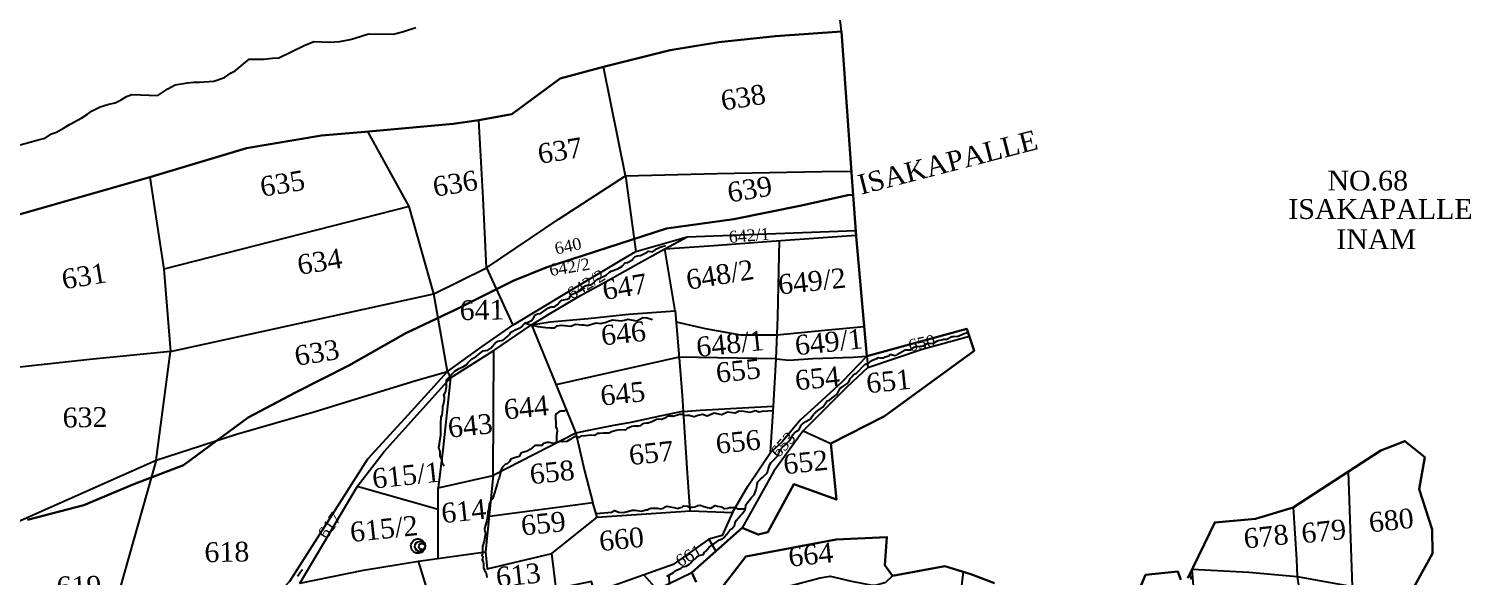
# Model space of a CAD drawing. Header units: inches. Extents: x 38 to 715, y -32 to 1237.
# Drawn here: x 269.2 to 451.4, y 1063.3 to 1132.5 of the extents above; entities that cross this region are included whole.
import ezdxf

# ---------------------------------------------------------------- set-up
doc = ezdxf.new("R2010")
doc.units = ezdxf.units.IN
doc.header["$MEASUREMENT"] = 0
doc.linetypes.add('ACAD_ISO07W100', pattern=[3, 0, -3])
doc.linetypes.add('BORDER', pattern=[1.75, 0.5, -0.25, 0.5, -0.25, 0, -0.25])
doc.layers.add('FOOTPATH', color=150, linetype='ACAD_ISO07W100', lineweight=30)
doc.layers.add('VILL_BOUNDARY', color=6, linetype='BORDER', lineweight=30)
for name, color, linetype in [('NALA', 4, 'Continuous'), ('ROUND WELL', 5, 'Continuous'), ('SURVEY_BND', 7, 'Continuous'), ('SURVEY_NO', 7, 'Continuous'), ('TEXT', 7, 'Continuous'), ('WATER_BODY', 4, 'Continuous')]:
    doc.layers.add(name, color=color, linetype=linetype)
doc.styles.get("Standard").update_dxf_attribs({"font": 'TIMES.TTF', "height": 0.12})

msp = doc.modelspace()

# ---------------------------------------------------------------- linework, layer by layer
at = {"layer": 'FOOTPATH', "linetype": 'ByBlock'}
msp.add_lwpolyline([(269.03, 1070.46), (276.15, 1072.32), (282.45, 1074.97), (288.76, 1077.34), (296.92, 1083.38), (302.88, 1086.52), (309.61, 1089.94), (316.85, 1094.03), (322.98, 1096.93), (330.39, 1100.64), (334.54, 1102.32), (342.36, 1104.85), (349.75, 1107.24), (358.27, 1108.43), (366.8, 1110.16), (372.67, 1111.48), (373.34, 1111.53)], dxfattribs=at)
at = {"layer": 'NALA'}
for points in [[(321.69, 1077.23), (321.44, 1077.6), (321.42, 1078), (321.16, 1078.55), (321.15, 1079.12), (321.05, 1079.38), (320.98, 1079.59), (321.07, 1080.05), (321.13, 1080.45), (321.23, 1080.91), (321.24, 1081.19), (321.24, 1081.46), (321.24, 1081.8), (321.25, 1082.17), (321.25, 1082.54), (321.25, 1082.87), (321.28, 1083.18), (321.31, 1083.47), (321.42, 1083.67), (321.47, 1084), (321.5, 1084.43), (321.51, 1084.79), (321.57, 1085.01), (321.7, 1085.65), (321.73, 1085.93), (321.65, 1086.2), (321.84, 1086.59), (321.97, 1087.26), (321.97, 1087.67), (321.95, 1088.13), (322.69, 1088.89), (323.06, 1089.26), (323.57, 1089.59), (324.05, 1089.8), (324.47, 1090.03), (324.72, 1090.31), (325.12, 1090.73), (325.72, 1091.1), (326.49, 1091.72), (326.62, 1091.8), (327.21, 1091.87), (327.58, 1092.13), (327.81, 1092.44), (328.04, 1092.7), (328.16, 1092.85), (328.47, 1093.01), (329.12, 1093.15), (329.73, 1093.66), (330.01, 1093.97), (330.08, 1094.17), (330.35, 1094.3), (330.65, 1094.46), (331.13, 1094.67), (331.44, 1094.84), (331.71, 1095.12), (331.9, 1095.32), (332.08, 1095.36), (332.71, 1095.63), (333.01, 1096), (333.14, 1096.29), (333.46, 1096.49), (333.85, 1096.5), (334.84, 1097.24), (335.2, 1097.38), (335.63, 1097.38), (335.94, 1097.62), (336.25, 1097.95), (336.55, 1098.22), (337.23, 1098.31), (337.51, 1098.46), (337.61, 1098.69), (337.76, 1098.92), (338.16, 1099.07), (338.68, 1099.36), (339.01, 1099.64), (339.13, 1099.73), (339.2, 1099.85), (339.48, 1100), (339.91, 1100.14), (340.24, 1100.15), (340.45, 1100.3), (340.94, 1100.81), (341.51, 1101.08), (341.9, 1101.25), (342.19, 1101.39), (342.56, 1101.76), (342.76, 1101.87), (343.63, 1102.15), (344.17, 1102.51), (344.52, 1102.94), (344.83, 1102.97), (345.37, 1103.25), (345.61, 1103.52), (345.82, 1103.71), (346.11, 1103.8), (346.48, 1103.86), (346.99, 1104.08), (347.33, 1104.28), (347.5, 1104.4), (347.97, 1104.33), (348.24, 1104.48), (348.38, 1104.64), (348.62, 1104.75), (348.96, 1104.9), (349.21, 1104.98), (349.53, 1105.07), (349.63, 1105.03)], [(331.88, 1095.3), (332.99, 1094.99), (333.49, 1094.87), (334.5, 1094.75), (335.11, 1094.71), (335.67, 1094.69), (335.94, 1094.95), (336.47, 1095.04), (337.67, 1094.92), (338.27, 1095.18), (339.03, 1095.1), (339.3, 1095.09), (339.72, 1095), (340.86, 1095.35), (341.45, 1095.27), (341.72, 1095.33), (342.02, 1095.37), (342.42, 1095.55), (342.94, 1095.73), (344.06, 1095.61), (344.63, 1095.7), (344.84, 1095.82), (346.02, 1095.61), (346.46, 1095.85), (346.76, 1096.03), (347.26, 1095.97), (347.87, 1095.81), (347.93, 1095.7)], [(349.8, 1063.28), (349.97, 1063.4), (350.14, 1063.52), (350.64, 1063.81), (350.84, 1063.97), (350.94, 1064.05), (351.23, 1064.18), (351.61, 1064.35), (351.77, 1064.52), (352.25, 1064.59), (352.68, 1064.83), (352.82, 1065.02), (353.01, 1065.23), (353.2, 1065.39), (353.32, 1065.49), (353.46, 1065.59), (353.6, 1065.72), (353.78, 1065.88), (353.9, 1065.94), (354.45, 1066.06), (354.53, 1066.33), (354.73, 1066.49), (354.94, 1066.75), (355.15, 1066.98), (355.29, 1067.1), (356.44, 1067.93), (356.84, 1068.06), (357.08, 1068.24), (357.12, 1068.34), (357.32, 1068.59), (357.51, 1068.79), (357.75, 1069.13), (358.01, 1069.31), (358.24, 1069.55), (358.4, 1069.84), (358.45, 1070.12), (358.59, 1070.43), (358.84, 1070.69), (359.12, 1071.01), (359.32, 1071.19), (359.64, 1071.68), (359.72, 1071.83), (359.78, 1072.33), (359.89, 1072.53), (360.51, 1073.28), (360.85, 1073.6), (360.92, 1073.83), (361.08, 1074.28), (361.18, 1074.62), (361.21, 1074.96), (361.29, 1075.25), (361.4, 1075.34), (361.65, 1075.6), (361.9, 1075.8), (362.11, 1076.03), (362.29, 1076.21), (362.52, 1076.46), (362.62, 1076.79), (362.7, 1077.08), (362.83, 1077.45), (362.92, 1077.64), (363.14, 1077.87), (363.41, 1078.11), (363.85, 1078.6), (363.97, 1078.93), (364.12, 1079.31), (364.44, 1079.66), (364.7, 1079.87), (365.24, 1080.44), (365.41, 1080.63), (365.53, 1080.89), (365.66, 1081.13), (365.93, 1081.44), (366.23, 1081.66), (366.42, 1081.76), (366.56, 1081.93), (366.77, 1082.41), (366.94, 1082.59), (367.38, 1082.87), (367.75, 1083.07), (368.02, 1083.26), (368.13, 1083.48), (368.35, 1083.74), (368.55, 1083.99), (368.66, 1084.13), (368.84, 1084.23), (369.57, 1084.73), (369.72, 1084.97), (369.87, 1085.22), (370.04, 1085.47), (370.37, 1085.57), (370.69, 1085.85), (371, 1086.07), (371.3, 1086.33), (371.55, 1086.74), (371.7, 1087.09), (372.05, 1087.28), (372.55, 1087.65), (372.82, 1087.96), (372.89, 1088.05), (372.98, 1088.3), (373.16, 1088.51), (373.34, 1088.71), (373.59, 1088.88), (373.77, 1089), (374.81, 1090.07), (375.36, 1090.34), (375.78, 1090.61), (376.09, 1090.76), (376.33, 1090.85), (376.55, 1090.95), (376.79, 1090.93), (377.2, 1090.93), (377.37, 1091.04), (377.84, 1091.18), (377.99, 1091.32), (378.17, 1091.35), (378.6, 1091.22), (378.83, 1091.26), (378.94, 1091.37), (379.92, 1091.91), (380.25, 1091.91), (380.63, 1091.91), (380.78, 1092.04), (381.05, 1092.27), (381.24, 1092.35), (381.8, 1092.4), (382.02, 1092.4), (382.24, 1092.45), (382.68, 1092.73), (382.91, 1092.76), (383.37, 1092.74), (383.48, 1092.76), (383.9, 1093.02), (384.07, 1093.11), (384.53, 1093.19), (384.77, 1093.29), (384.99, 1093.28), (385.11, 1093.24), (385.82, 1093.6), (386.06, 1093.62), (386.59, 1093.64), (386.76, 1093.75), (387.37, 1094.01), (387.64, 1094.08), (387.86, 1094.15)], [(363.28, 1084.24), (361.83, 1084.15), (361.44, 1084.06), (361.05, 1084.22), (360.3, 1084.01), (359.51, 1084.13), (358.93, 1084.19), (358.43, 1083.92), (357.46, 1084.05), (356.74, 1083.71), (355.78, 1083.93), (354.88, 1083.53), (354.31, 1083.74), (353.7, 1083.65), (353.28, 1083.46), (352.89, 1083.53), (352.63, 1083.64), (352.36, 1083.65), (352.04, 1083.58), (351.72, 1083.75), (351.41, 1083.75), (350.59, 1083.52), (350.51, 1083.53), (350.24, 1083.54), (349.9, 1083.55), (349.57, 1083.31), (349.27, 1083.17), (349.14, 1083.11), (348.82, 1083.16), (348.51, 1083.11), (347.9, 1082.83), (347.46, 1082.66), (347.23, 1082.65), (346.71, 1082.57), (346.44, 1082.34), (346.21, 1082.27), (345.66, 1082.28), (345.39, 1082.25), (344.81, 1082), (344.56, 1081.79), (343.87, 1081.82), (343.41, 1081.75), (342.81, 1081.56), (342.51, 1081.42), (341.79, 1081.38), (341.33, 1081.35), (341.01, 1081.36), (340.66, 1081.1), (340.23, 1081.14), (339.52, 1081.08), (338.94, 1081.01), (338.68, 1080.85), (338.15, 1081), (337.61, 1080.6), (337.15, 1080.34), (336.63, 1080.3), (336.37, 1080.35), (335.5, 1080.1), (334.98, 1080.23), (334.67, 1080.23), (334.24, 1080.1), (334.05, 1079.86), (333.69, 1079.86), (333.14, 1079.84), (332.54, 1079.35), (332.16, 1079.14), (331.73, 1078.99), (331.42, 1078.93), (331.16, 1078.45), (330.54, 1078.27), (330.09, 1078.11), (329.91, 1077.84), (329.63, 1077.54), (329.39, 1077.44), (329.05, 1077.09), (328.79, 1076.63), (328.81, 1076.4), (328.6, 1075.7), (328.48, 1075.48), (328.35, 1074.94), (327.8, 1073.17), (327.5, 1072.74), (327.37, 1072.45), (327.33, 1071.93), (327.21, 1071.36), (327.16, 1070.83), (327.07, 1070.37), (326.85, 1069.67), (326.77, 1069.25), (326.91, 1068.72), (326.73, 1067.74), (326.51, 1067.09), (326.53, 1066.7), (326.52, 1066.21), (326.43, 1065.97), (326.57, 1065.8), (326.52, 1065.54), (326.47, 1065.4), (326.6, 1065.09), (326.63, 1064.93), (326.63, 1064.62), (326.63, 1064.39), (326.78, 1064.08), (326.95, 1063.83), (327.02, 1063.49), (327.05, 1063.18)], [(337.07, 1084.39), (336.83, 1084.2), (336.62, 1084.17), (336.38, 1084.16), (336.12, 1084.07), (335.96, 1083.93), (335.79, 1083.82), (335.72, 1083.6), (335.73, 1083.11), (335.77, 1082.91), (335.79, 1082.7), (335.76, 1082.57), (335.79, 1082.22), (335.91, 1081.91), (335.93, 1081.73), (335.88, 1081.04), (335.88, 1080.79), (335.88, 1080.28), (335.81, 1080.19)], [(340.93, 1071.27), (342.81, 1071.4), (343.2, 1071.61), (343.72, 1071.4), (344.3, 1071.36), (344.84, 1071.49), (345.3, 1071.63), (345.42, 1071.69), (345.8, 1071.67), (346.05, 1071.63), (346.62, 1071.56), (347.04, 1071.69), (347.16, 1071.72), (347.38, 1071.72), (347.58, 1071.85), (347.76, 1071.92), (348.2, 1071.91), (348.61, 1071.92), (348.96, 1071.84), (349.37, 1071.92), (349.49, 1072.04), (349.81, 1072.17), (349.81, 1072.17), (350.22, 1072.09), (350.67, 1071.99), (351.19, 1071.9), (351.36, 1071.96), (351.72, 1072.07), (351.91, 1072.2), (352.01, 1072.21), (352.4, 1072.18), (352.62, 1072.07), (353.06, 1072.04), (353.34, 1072.11), (353.72, 1072.25), (354.02, 1072.3), (354.49, 1072.12), (354.93, 1072), (355.34, 1071.92), (355.89, 1072.25), (356.21, 1072.19), (356.71, 1072.09), (356.97, 1071.89), (357.12, 1071.87), (357.47, 1071.94), (357.77, 1072.03), (358.1, 1072.03), (358.38, 1072), (358.81, 1071.85), (359.03, 1071.83), (359.57, 1071.85), (359.72, 1071.83)], [(303.14, 1063.32), (303.34, 1063.61), (303.53, 1063.88), (303.73, 1064.11), (303.75, 1064.19)], [(350.06, 1063.46), (350.11, 1062.27)], [(415.83, 1063.53), (416.07, 1062.9)]]:
    msp.add_lwpolyline(points, dxfattribs=at)
at = {"layer": 'ROUND WELL', "linetype": 'ByBlock'}
for centre, major_axis, ratio in [((318.37, 1067.13), (0.114, -0.907), 0.976), ((318.62, 1067.1), (-0.634, -0.028), 1), ((318.87, 1067.08), (-0.39, -0.028), 0.992916)]:
    msp.add_ellipse(centre, major_axis=major_axis, ratio=ratio, dxfattribs=at)
at = {"layer": 'SURVEY_BND'}
for points in [[(327.04, 1102.28), (336.2, 1108.48), (344.59, 1113.91), (341.78, 1127.68)], [(320.36, 1098.99), (327.04, 1102.28), (326.61, 1111.09), (326.07, 1120.96)], [(317.27, 1110.04), (312.01, 1119.5)], [(284.48, 1113.74), (286.26, 1102.12), (287.11, 1091.71), (320.36, 1098.99), (317.27, 1110.04), (286.26, 1102.12)], [(344.59, 1113.91), (356.16, 1114.2), (369.38, 1114.48), (373, 1114.5), (373.14, 1114.51)], [(344.59, 1113.91), (345.88, 1104.35), (352.35, 1106.22), (373.66, 1107)], [(332.71, 1095.07), (334.97, 1096.46), (338.88, 1098.78), (342.14, 1100.57), (346.26, 1102.89), (349.57, 1104.68), (352.35, 1106.22)], [(349.57, 1104.68), (355.75, 1105.11), (362.45, 1105.62), (370.74, 1106.22), (373.7, 1106.43)], [(327.04, 1102.28), (330.35, 1095.05), (337.14, 1099.13), (344.18, 1103.35), (345.88, 1104.35)], [(332.71, 1095.07), (335.06, 1095.48), (339.85, 1095.9), (344.98, 1096.45), (350.84, 1096.86), (349.57, 1104.68)], [(363.61, 1090.78), (363.82, 1096.07), (363.94, 1101.95), (364.04, 1105.73)], [(285.28, 1077.98), (295.43, 1081.26), (305.37, 1084.12), (318.11, 1088.04), (322.08, 1089.19), (320.36, 1098.99)], [(277.22, 1049.4), (286.69, 1049.57), (292.12, 1049.61), (294.34, 1054.4), (302.17, 1062.72), (308.21, 1072.14), (312.01, 1078.16), (316.69, 1083.26), (322.08, 1089.19), (322.48, 1088.38), (327.95, 1091.84), (332.71, 1095.07), (338.3, 1081.39), (327.85, 1076.04), (327.95, 1091.84)], [(322.08, 1089.19), (326.46, 1092.37), (330.35, 1095.05)], [(350.84, 1096.86), (351.31, 1091.44), (351.75, 1086.15), (351.88, 1084.13), (354.07, 1084.29), (359.34, 1084.62), (363.29, 1084.81), (363.61, 1090.78), (351.34, 1091.01)], [(350.96, 1095.48), (354.64, 1094.64), (359.11, 1093.81), (363.73, 1093.82), (369.75, 1094.43), (374.72, 1094.87)], [(375.05, 1091.13), (375.18, 1089.7), (382.06, 1092.02), (388.03, 1093.64)], [(244.84, 1067.15), (245.01, 1071.42), (246.09, 1082.57), (258.02, 1086.63), (266.87, 1089.62), (267.46, 1070.08), (285.28, 1077.98), (287.11, 1091.71), (276.91, 1090.71), (266.87, 1089.62)], [(351.34, 1091.01), (335.8, 1087.52)], [(363.61, 1090.78), (365.27, 1090.63), (368.26, 1090.84), (373.33, 1091.02), (375.05, 1091.13), (371.91, 1087.85), (368.89, 1085.08), (366.66, 1083.05), (364.36, 1080.3), (362.91, 1078.96), (363.29, 1084.81)], [(375.18, 1089.7), (372.52, 1087.22), (367.04, 1081.69), (370.54, 1080.09)], [(320.91, 1071.74), (310.69, 1074.67), (314.11, 1079.09), (322.48, 1088.38)], [(322.48, 1088.38), (321.53, 1079.65), (320.91, 1074.51), (327.85, 1076.04), (326.91, 1066.41), (327.1, 1064.25), (335.26, 1066.21), (341, 1070.79), (340.46, 1072.58), (327.42, 1070.86)], [(351.75, 1084.12), (349.14, 1083.57), (345.25, 1082.75), (343.07, 1082.39), (339.48, 1081.66), (338.3, 1081.39)], [(351.88, 1084.13), (352.33, 1076.99), (352.7, 1071.58)], [(338.3, 1081.39), (339.4, 1076.63), (340.46, 1072.58)], [(367.04, 1081.69), (363.33, 1076.58), (359.32, 1069.44)], [(358.08, 1071.37), (360.04, 1074.69), (362.91, 1078.96)], [(285.28, 1077.98), (277.22, 1049.4), (267.93, 1047.2)], [(428.94, 1072.02), (429.33, 1065.43), (429.43, 1063.31), (436.43, 1062.04), (435.92, 1076.57)], [(310.69, 1074.67), (303.43, 1062.44), (311.49, 1064.09), (318.44, 1065.21)], [(320.9, 1065.56), (320.91, 1074.51)], [(341, 1070.79), (352.8, 1071.59), (358.08, 1071.37), (356.79, 1068.48), (355.12, 1068.02), (350.61, 1064.82), (340.65, 1061.26), (340.28, 1062.67), (335.81, 1061.72), (335.26, 1066.21)], [(355.12, 1068.02), (355.99, 1066.49)], [(335.81, 1061.72), (330.69, 1059.97), (321.03, 1056.74), (318.44, 1065.21), (326.91, 1066.41)], [(409.83, 1052.95), (416.63, 1053.79), (416.67, 1057.94), (416.17, 1064.23), (423.32, 1063.83), (429.43, 1063.31), (430.13, 1058.65), (425.56, 1058.42), (416.67, 1057.94)], [(346.91, 1063.5), (348.54, 1061.64), (352.95, 1063.81)], [(354.68, 1058.53), (355.2, 1057.52), (356.57, 1057.95), (357.81, 1055.29), (358.47, 1055.44), (360.82, 1058.01), (362.72, 1060.17), (364.46, 1061.46), (365.49, 1062.17), (369.19, 1063.11), (370.42, 1063.35), (373.13, 1062.71), (375.72, 1062.18), (376.3, 1062.22), (377.46, 1062.56), (378.29, 1063.36)], [(383.66, 1052.63), (384.75, 1056.75), (386.74, 1059.32), (387.28, 1063.88)]]:
    msp.add_lwpolyline(points, dxfattribs=at)
at = {"layer": 'VILL_BOUNDARY', "linetype": 'ByBlock'}
for points in [[(267.67, 1108.96), (284.48, 1113.74), (296.69, 1117.39), (306.16, 1119.01), (311.69, 1119.47), (322.83, 1120.49), (326.07, 1120.96), (330.24, 1121.71), (336.33, 1126.23), (341.78, 1127.68), (350.24, 1129.77), (356.35, 1130.78), (363.51, 1131.56), (371.85, 1132.14), (373.15, 1114.34), (373.71, 1106.28), (375.05, 1091.13), (387.72, 1094.58), (388.63, 1091.82), (377.31, 1083.54), (370.54, 1080.09), (371.23, 1073.02), (365.84, 1074.95), (362.57, 1068.91), (361.34, 1068.58), (359.32, 1069.44), (352.95, 1063.81), (353.49, 1062.58)], [(415.6, 1063.07), (419.02, 1070.12), (424.17, 1070.56), (428.94, 1072.02), (435.92, 1076.57), (439.99, 1079.19), (443.04, 1080.41), (445.55, 1078.35), (444.85, 1074.34), (446.49, 1069.22), (446.51, 1066.18), (443.66, 1061.03)], [(355.94, 1060.87), (359.78, 1065.8), (371.2, 1067.98), (377.61, 1068.27), (377.34, 1064.71), (378.29, 1063.36), (384.9, 1064.59), (388.22, 1063.6), (391.2, 1062.44)], [(409.5, 1061.68), (410.29, 1063.49), (414.36, 1063.91), (414.73, 1062.87)]]:
    msp.add_lwpolyline(points, dxfattribs=at)
at = {"layer": 'WATER_BODY', "linetype": 'ByBlock'}
for points in [[(371.85, 1132.14), (371.21, 1138.12), (369.75, 1143.24), (366.82, 1162.64), (360.65, 1195.18), (356.93, 1217.38), (348.29, 1215.65), (340.7, 1214.79), (334.93, 1214.21), (326.28, 1212.68), (309.28, 1209.9), (297.94, 1207.98), (291.89, 1207.02), (279.35, 1203.52), (266, 1197), (255.72, 1193.26), (242.84, 1187.11), (217.15, 1174.4), (201.01, 1163.17), (175.51, 1144.11), (150.42, 1126.8), (138.79, 1118.54), (156.48, 1093.35), (175.57, 1064.22)], [(268.09, 1117.83), (270.55, 1118.51), (271.25, 1118.68), (272.06, 1119.23), (272.69, 1119.44), (273.59, 1119.95), (274.43, 1120.44), (275.9, 1121.25), (276.6, 1121.72), (277.19, 1122.11), (278.23, 1122.62), (279.32, 1122.96), (280.1, 1123.15), (280.86, 1123.53), (281.56, 1123.94), (282.2, 1124.19), (285.52, 1124.08), (286.76, 1124.89), (287.71, 1125.4), (289.26, 1125.65), (290.05, 1125.76), (290.77, 1125.76), (292.57, 1125.89), (293.93, 1126.34), (294.78, 1126.91), (295.25, 1127.18), (297.05, 1128.64), (297.71, 1128.66), (298.88, 1128.66), (299.99, 1128.78), (300.8, 1128.83), (302.25, 1129.54), (303.98, 1130.39), (305.2, 1130.87), (307.21, 1130.8), (308.49, 1130.87), (309.78, 1131.13), (310.37, 1131.32), (312.1, 1131.85), (315.29, 1131.8), (316.55, 1132.15), (318.11, 1132.65)]]:
    msp.add_lwpolyline(points, dxfattribs=at)

# ---------------------------------------------------------------- texts
at = {"layer": 'SURVEY_NO', "linetype": 'ByBlock'}
for s, height, rotation, p in [('638', 2.5, 9.4014, (356.85, 1122.14)), ('637', 2.5, 9.4014, (333.72, 1115.41)), ('635', 2.5, 9.4014, (298.65, 1111.26)), ('636', 2.5, 9.4014, (320.47, 1111.25)), ('639', 2.5, 9.4014, (357.68, 1110.54)), ('640', 1.5, 12.3852, (335.82, 1103.96)), ('642/1', 1.5, 4.5688, (357.69, 1105.44)), ('634', 2.5, 9.4014, (303.35, 1101.39)), ('631', 2.5, 9.4014, (273.59, 1099.56)), ('642/2', 1.5, 9.4014, (335.1, 1101.24)), ('648/2', 2.5, 9.4014, (352.47, 1099.5)), ('642/2', 1.5, 30.9806, (337.77, 1098.23)), ('647', 2.5, 9.4014, (341.89, 1098.21)), ('649/2', 2.5, 6.077, (363.99, 1098.91)), ('641', 2.5, 0.9819, (323.65, 1095.68)), ('646', 2.5, 6.077, (341.63, 1092.48)), ('633', 2.5, 9.4014, (303, 1089.89)), ('648/1', 2.5, 6.077, (353.66, 1091.02)), ('649/1', 2.5, 6.077, (366.12, 1091.23)), ('650', 1.5, 11.5296, (380.49, 1091.72)), ('655', 2.5, 6.077, (356.14, 1087.77)), ('654', 2.5, 6.077, (366.13, 1086.8)), ('645', 2.5, 6.077, (341.55, 1084.87)), ('651', 2.5, 6.077, (375.13, 1086.43)), ('644', 2.5, 6.077, (329.35, 1083.12)), ('632', 2.5, 0.9819, (273.49, 1082.11)), ('643', 2.5, 6.077, (322.28, 1080.82)), ('656', 2.5, 6.077, (356.12, 1078.78)), ('653', 1.5, 47.9571, (363.9, 1078.18)), ('657', 2.5, 6.077, (345.15, 1077.36)), ('652', 2.5, 6.077, (364.65, 1076.2)), ('615/1', 2.5, 6.077, (312.72, 1074.39)), ('658', 2.5, 6.077, (332.62, 1074.94)), ('617', 1.5, 55.064, (306.83, 1067.92)), ('614', 2.5, 6.077, (321.45, 1070.02)), ('659', 2.5, 6.077, (331.51, 1068.46)), ('680', 2.5, 6.077, (438.63, 1068.86)), ('615/2', 2.5, 6.077, (309.92, 1067.63)), ('660', 2.5, 6.077, (341.39, 1066.48)), ('678', 2.5, 6.077, (422.81, 1066.81)), ('679', 2.5, 6.077, (430.1, 1067.48)), ('618', 2.5, 0.9819, (291.41, 1065.1)), ('661', 1.5, 29.1438, (351.45, 1064.44)), ('664', 2.5, 6.077, (365.29, 1064.52)), ('613', 2.5, 6.077, (328.35, 1061.95)), ('619', 2.5, 0.9819, (272.72, 1060.79))]:
    msp.add_text(s, height=height, rotation=rotation, dxfattribs=at).set_placement(p)
at = {"layer": 'TEXT', "linetype": 'ByBlock'}
msp.add_text('ISAKAPALLE', height=2.5, rotation=14.4371, dxfattribs=at).set_placement((374.32, 1111.52))
for s, p in [('NO.68', (433.26, 1112.06)), ('ISAKAPALLE', (428.31, 1108.47)), ('INAM', (434.38, 1104.65))]:
    msp.add_text(s, height=2.5, dxfattribs=at).set_placement(p)

doc.saveas('drawing.dxf')
